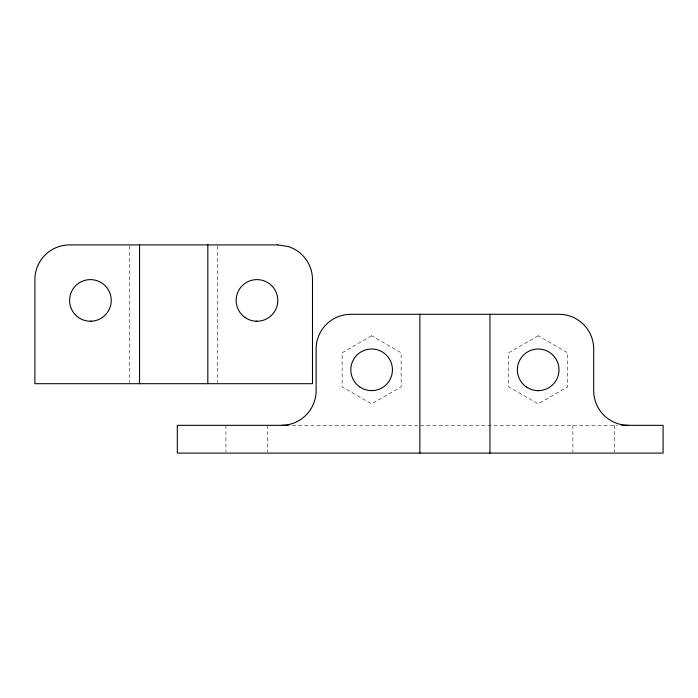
<?xml version="1.0" encoding="UTF-8"?>
<svg xmlns="http://www.w3.org/2000/svg" width="698" height="698" viewBox="0 0 698 698"><rect width="100%" height="100%" fill="white"/><g stroke="black" fill="none" stroke-linecap="round" stroke-linejoin="round"><path stroke-width="0.52" stroke-dasharray="3.49 2.62" d="M292.296 425.335L617.521 425.335M614.502 425.335L614.502 452.025M572.901 425.335L572.901 452.025M267.517 425.335L267.517 452.025M225.916 425.335L225.916 452.025M217.697 245.993L217.697 382.617M129.688 245.993L129.688 382.617M371.633 335.764L342.133 352.787L342.133 386.849L371.633 403.872L401.123 386.849L401.123 352.787L371.633 335.764M538.184 335.764L508.694 352.787L508.694 386.849L538.184 403.872L567.675 386.849L567.675 352.787L538.184 335.764"/><path stroke-width="1.05" d="M90.417 321.237L91.298 321.22M288.414 425.335L177.318 425.335L177.318 453.098L663.1 453.098L663.1 425.335L621.709 425.335M256.087 321.22L256.969 321.237M537.303 390.618L538.184 390.636M489.952 314.301L489.952 453.098M419.864 314.301L419.864 453.098M207.829 244.902L207.829 383.699M139.565 244.902L139.565 383.699M281.416 425.335A34.699 34.699 0 0 0 316.115 390.636L316.115 349A34.699 34.699 0 0 1 350.815 314.301L559.002 314.301A34.699 34.699 0 0 1 593.701 349L593.701 390.636A34.699 34.699 0 0 0 628.401 425.335M277.787 244.902L69.599 244.902A34.699 34.699 0 0 0 34.9 279.601L34.9 383.699L312.486 383.699L312.486 279.601A34.699 34.699 0 0 0 288.51 246.603L277.787 244.902M78.516 317.503A20.818 20.818 0 0 0 111.165 302.19A20.818 20.818 0 0 0 81.579 281.573A20.818 20.818 0 0 0 78.516 317.503M245.068 317.503A20.818 20.818 0 0 0 277.717 302.19A20.818 20.818 0 0 0 248.13 281.573A20.818 20.818 0 0 0 245.068 317.503M359.732 386.901A20.818 20.818 0 0 0 392.372 371.589A20.818 20.818 0 0 0 362.786 350.972A20.818 20.818 0 0 0 359.732 386.901M526.283 386.901A20.818 20.818 0 0 0 558.932 371.589A20.818 20.818 0 0 0 529.346 350.972A20.818 20.818 0 0 0 526.283 386.901"/></g></svg>
